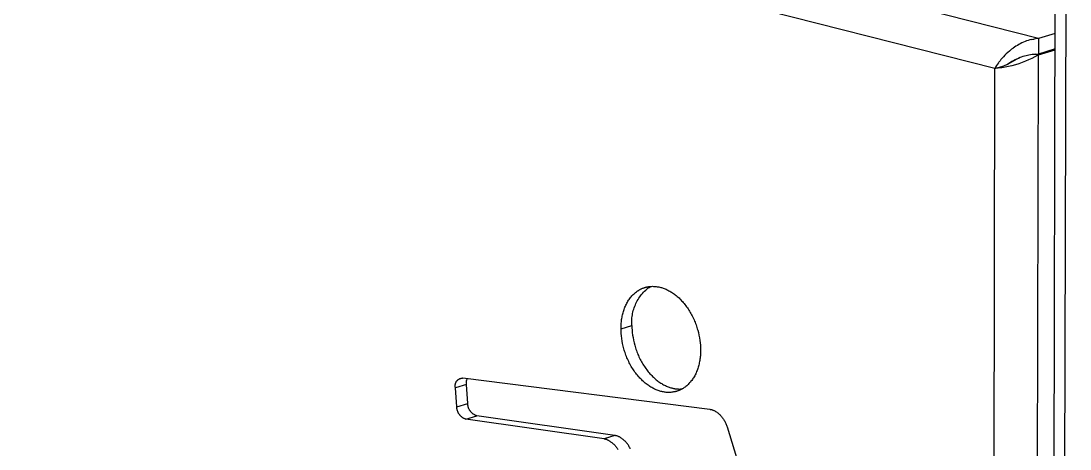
# Model space of a CAD drawing. Header units: millimetres. Extents: x 0 to 4030, y -54 to 2762.
# Drawn here: x 1043.6 to 1151.3, y 680.8 to 724.7 of the extents above; entities that cross this region are included whole.
import ezdxf

# ---------------------------------------------------------------- set-up
doc = ezdxf.new("R2010")
doc.units = ezdxf.units.MM
doc.header["$MEASUREMENT"] = 0
doc.layers.add('Utwórz2D linie widoczne', color=7, linetype='Continuous', true_color=0x000000)

msp = doc.modelspace()

# ---------------------------------------------------------------- linework, layer by layer
at = {"layer": 'Utwórz2D linie widoczne'}
for p, q in [((1149.46, 148.17), (1151.31, 892.83)), ((1148.43, 151.34), (1150.18, 890.95)), ((1148.06, 722.95), (964.64, 769.63)), ((1143.58, 719.85), (964.67, 765.58)), ((1146.52, 722.56), (1146.36, 722.49)), ((1146.69, 722.62), (1146.52, 722.56)), ((1146.85, 722.69), (1146.69, 722.62)), ((1147.02, 722.74), (1146.85, 722.69)), ((1147.19, 722.79), (1147.02, 722.74)), ((1147.36, 722.84), (1147.19, 722.79)), ((1147.36, 722.84), (1147.49, 722.87)), ((1147.49, 722.87), (1147.62, 722.89)), ((1147.77, 722.92), (1147.62, 722.89)), ((1147.92, 722.93), (1147.77, 722.92)), ((1148.06, 722.95), (1147.92, 722.93)), ((1149.79, 723.47), (1148.06, 722.95)), ((1148.06, 722.95), (1148.06, 721.34)), ((1144.92, 721.51), (1144.76, 721.37)), ((1145.08, 721.65), (1144.92, 721.51)), ((1145.24, 721.78), (1145.08, 721.65)), ((1145.24, 721.78), (1145.35, 721.87)), ((1145.35, 721.87), (1145.46, 721.95)), ((1145.6, 722.05), (1145.46, 721.95)), ((1145.75, 722.15), (1145.6, 722.05)), ((1145.9, 722.24), (1145.75, 722.15)), ((1146.05, 722.33), (1145.9, 722.24)), ((1146.2, 722.41), (1146.05, 722.33)), ((1146.36, 722.49), (1146.2, 722.41)), ((1149.78, 721.87), (1148.06, 721.34)), ((1148.06, 721.26), (1149.78, 721.79)), ((1143.96, 720.45), (1143.86, 720.3)), ((1143.96, 720.45), (1144.01, 720.52)), ((1144.12, 720.65), (1144.01, 720.52)), ((1144.22, 720.78), (1144.12, 720.65)), ((1144.22, 720.78), (1144.33, 720.92)), ((1144.47, 721.07), (1144.33, 720.92)), ((1144.62, 721.22), (1144.47, 721.07)), ((1144.76, 721.37), (1144.62, 721.22)), ((1144.89, 720.32), (1145.02, 720.41)), ((1146.15, 720.99), (1144.99, 720.34)), ((1145.02, 720.41), (1145.18, 720.51)), ((1145.18, 720.51), (1145.34, 720.61)), ((1145.34, 720.61), (1145.51, 720.7)), ((1145.51, 720.7), (1145.68, 720.79)), ((1145.68, 720.79), (1145.86, 720.87)), ((1145.86, 720.87), (1146.02, 720.94)), ((1146.02, 720.94), (1146.18, 721.01)), ((1146.38, 720.47), (1146.04, 720.35)), ((1146.18, 721.01), (1146.34, 721.07)), ((1146.34, 721.07), (1146.51, 721.12)), ((1146.72, 720.6), (1146.38, 720.47)), ((1146.51, 721.12), (1146.65, 721.16)), ((1146.65, 721.16), (1146.79, 721.2)), ((1147.05, 720.74), (1146.72, 720.6)), ((1146.79, 721.2), (1146.94, 721.24)), ((1146.82, 157.78), (1148.06, 721.26)), ((1146.94, 721.24), (1147.09, 721.27)), ((1147.37, 720.89), (1147.05, 720.74)), ((1147.09, 721.27), (1147.25, 721.29)), ((1147.25, 721.29), (1147.41, 721.32)), ((1147.69, 721.06), (1147.37, 720.89)), ((1147.41, 721.32), (1147.57, 721.33)), ((1147.57, 721.33), (1147.69, 721.34)), ((1147.69, 721.34), (1147.82, 721.34)), ((1148.01, 721.23), (1147.69, 721.06)), ((1148.06, 721.26), (1147.75, 721.34)), ((1147.82, 721.34), (1147.94, 721.35)), ((1147.94, 721.35), (1148.06, 721.34)), ((1148.01, 721.23), (1148.06, 721.26)), ((1142.59, 157.6), (1143.58, 719.85)), ((1143.58, 719.85), (1144.4, 720.1)), ((1143.67, 720), (1143.58, 719.85)), ((1143.94, 719.89), (1143.58, 719.85)), ((1143.77, 720.16), (1143.67, 720)), ((1143.86, 720.3), (1143.77, 720.16)), ((1144.3, 719.94), (1143.94, 719.89)), ((1144.65, 720), (1144.3, 719.94)), ((1144.4, 720.1), (1144.52, 720.14)), ((1144.52, 720.14), (1144.64, 720.19)), ((1144.64, 720.19), (1144.76, 720.23)), ((1145, 720.07), (1144.65, 720)), ((1144.76, 720.24), (1144.89, 720.32)), ((1144.76, 720.23), (1144.87, 720.28)), ((1144.87, 720.28), (1144.99, 720.34)), ((1145.35, 720.15), (1145, 720.07)), ((1145.7, 720.25), (1145.35, 720.15)), ((1146.04, 720.35), (1145.7, 720.25)), ((1106.48, 696.67), (1106.56, 696.75)), ((1106.56, 696.75), (1106.63, 696.82)), ((1106.63, 696.82), (1106.72, 696.88)), ((1106.72, 696.88), (1106.8, 696.95)), ((1106.8, 696.95), (1106.88, 697.01)), ((1106.88, 697.01), (1106.92, 697.04)), ((1106.92, 697.04), (1106.97, 697.06)), ((1106.97, 697.06), (1107.01, 697.09)), ((1107.01, 697.09), (1107.05, 697.12)), ((1107.05, 697.12), (1107.1, 697.14)), ((1107.1, 697.14), (1107.14, 697.17)), ((1107.14, 697.17), (1107.19, 697.19)), ((1107.19, 697.19), (1107.23, 697.21)), ((1107.23, 697.21), (1107.28, 697.24)), ((1107.28, 697.24), (1107.32, 697.26)), ((1107.32, 697.26), (1107.37, 697.28)), ((1107.33, 696.66), (1107.43, 696.77)), ((1107.37, 697.28), (1107.41, 697.3)), ((1107.41, 697.3), (1107.46, 697.31)), ((1107.43, 696.77), (1107.53, 696.89)), ((1107.46, 697.31), (1107.5, 697.33)), ((1107.5, 697.33), (1107.55, 697.35)), ((1107.53, 696.89), (1107.64, 697)), ((1107.55, 697.35), (1107.6, 697.36)), ((1107.6, 697.36), (1107.64, 697.38)), ((1107.64, 697.38), (1107.69, 697.39)), ((1107.64, 697), (1107.75, 697.11)), ((1107.69, 697.39), (1107.74, 697.41)), ((1107.74, 697.41), (1107.78, 697.42)), ((1107.75, 697.11), (1107.86, 697.21)), ((1107.78, 697.42), (1107.83, 697.43)), ((1107.83, 697.43), (1107.88, 697.44)), ((1107.86, 697.21), (1107.98, 697.31)), ((1107.88, 697.44), (1107.97, 697.46)), ((1107.97, 697.46), (1108.07, 697.48)), ((1107.98, 697.31), (1108.1, 697.4)), ((1108.07, 697.48), (1108.16, 697.49)), ((1108.1, 697.4), (1108.23, 697.49)), ((1108.16, 697.49), (1108.26, 697.5)), ((1108.26, 697.5), (1108.35, 697.5)), ((1108.35, 697.5), (1108.45, 697.51)), ((1108.45, 697.51), (1108.54, 697.5)), ((1108.54, 697.5), (1108.64, 697.5)), ((1108.64, 697.5), (1108.73, 697.49)), ((1108.73, 697.49), (1108.83, 697.49)), ((1108.83, 697.49), (1108.92, 697.47)), ((1108.92, 697.47), (1109.01, 697.46)), ((1109.01, 697.46), (1109.1, 697.44)), ((1109.1, 697.44), (1109.2, 697.42)), ((1109.2, 697.42), (1109.29, 697.4)), ((1109.29, 697.4), (1109.38, 697.37)), ((1109.38, 697.37), (1109.47, 697.34)), ((1109.47, 697.34), (1109.56, 697.31)), ((1109.56, 697.31), (1109.65, 697.28)), ((1109.65, 697.28), (1109.75, 697.24)), ((1109.75, 697.24), (1109.84, 697.2)), ((1109.84, 697.2), (1109.94, 697.16)), ((1109.94, 697.16), (1110.03, 697.11)), ((1110.03, 697.11), (1110.13, 697.06)), ((1110.13, 697.06), (1110.22, 697.01)), ((1110.22, 697.01), (1110.32, 696.95)), ((1110.32, 696.95), (1110.41, 696.89)), ((1110.41, 696.89), (1110.51, 696.83)), ((1110.51, 696.83), (1110.6, 696.77)), ((1110.6, 696.77), (1110.7, 696.7)), ((1105.72, 695.58), (1105.77, 695.68)), ((1105.77, 695.68), (1105.82, 695.78)), ((1105.82, 695.78), (1105.87, 695.88)), ((1105.87, 695.88), (1105.93, 695.98)), ((1105.93, 695.98), (1105.99, 696.08)), ((1105.99, 696.08), (1106.06, 696.17)), ((1106.06, 696.17), (1106.12, 696.26)), ((1106.12, 696.26), (1106.19, 696.35)), ((1106.19, 696.35), (1106.26, 696.43)), ((1106.26, 696.43), (1106.33, 696.52)), ((1106.33, 696.52), (1106.4, 696.6)), ((1106.4, 696.6), (1106.48, 696.67)), ((1106.69, 695.6), (1106.75, 695.74)), ((1106.75, 695.74), (1106.82, 695.88)), ((1106.82, 695.88), (1106.89, 696.02)), ((1106.89, 696.02), (1106.97, 696.15)), ((1106.97, 696.15), (1107.05, 696.28)), ((1107.05, 696.28), (1107.14, 696.41)), ((1107.14, 696.41), (1107.23, 696.53)), ((1107.23, 696.53), (1107.33, 696.66)), ((1110.7, 696.7), (1110.79, 696.63)), ((1110.79, 696.63), (1110.89, 696.55)), ((1110.89, 696.55), (1110.98, 696.47)), ((1110.98, 696.47), (1111.07, 696.39)), ((1111.07, 696.39), (1111.17, 696.31)), ((1111.17, 696.31), (1111.26, 696.22)), ((1111.26, 696.22), (1111.35, 696.13)), ((1111.35, 696.13), (1111.44, 696.03)), ((1111.44, 696.03), (1111.53, 695.94)), ((1111.53, 695.94), (1111.61, 695.84)), ((1111.61, 695.84), (1111.7, 695.73)), ((1111.7, 695.73), (1111.78, 695.63)), ((1105.34, 694.45), (1105.37, 694.57)), ((1105.37, 694.57), (1105.4, 694.68)), ((1105.4, 694.68), (1105.43, 694.8)), ((1105.43, 694.8), (1105.46, 694.91)), ((1105.46, 694.91), (1105.5, 695.03)), ((1105.5, 695.03), (1105.54, 695.14)), ((1105.54, 695.14), (1105.58, 695.25)), ((1105.58, 695.25), (1105.62, 695.36)), ((1105.62, 695.36), (1105.67, 695.47)), ((1105.67, 695.47), (1105.72, 695.58)), ((1106.36, 694.41), (1106.38, 694.57)), ((1106.38, 694.57), (1106.41, 694.72)), ((1106.41, 694.72), (1106.44, 694.87)), ((1106.44, 694.87), (1106.48, 695.02)), ((1106.48, 695.02), (1106.53, 695.17)), ((1106.53, 695.17), (1106.57, 695.31)), ((1106.57, 695.31), (1106.63, 695.46)), ((1106.63, 695.46), (1106.69, 695.6)), ((1111.78, 695.63), (1111.87, 695.52)), ((1111.87, 695.52), (1111.95, 695.41)), ((1111.95, 695.41), (1112.03, 695.3)), ((1112.03, 695.3), (1112.1, 695.19)), ((1112.1, 695.19), (1112.18, 695.07)), ((1112.18, 695.07), (1112.25, 694.95)), ((1112.25, 694.95), (1112.33, 694.83)), ((1112.33, 694.83), (1112.4, 694.71)), ((1112.4, 694.71), (1112.46, 694.58)), ((1112.46, 694.58), (1112.53, 694.46)), ((1105.22, 693.5), (1105.23, 693.61)), ((1105.22, 693.38), (1105.22, 693.5)), ((1105.22, 693.14), (1106.34, 693.49)), ((1105.23, 693.61), (1105.24, 693.73)), ((1105.24, 693.73), (1105.25, 693.85)), ((1105.25, 693.85), (1105.27, 693.97)), ((1105.27, 693.97), (1105.28, 694.09)), ((1105.28, 694.09), (1105.3, 694.21)), ((1105.3, 694.21), (1105.32, 694.33)), ((1105.32, 694.33), (1105.34, 694.45)), ((1106.32, 693.95), (1106.33, 694.1)), ((1106.32, 693.8), (1106.32, 693.95)), ((1106.33, 693.64), (1106.32, 693.8)), ((1106.33, 694.1), (1106.34, 694.26)), ((1106.34, 693.49), (1106.33, 693.64)), ((1106.34, 694.26), (1106.36, 694.41)), ((1106.34, 693.49), (1106.34, 693.25)), ((1112.53, 694.46), (1112.59, 694.33)), ((1112.59, 694.33), (1112.65, 694.2)), ((1112.65, 694.2), (1112.71, 694.07)), ((1112.71, 694.07), (1112.77, 693.94)), ((1112.77, 693.94), (1112.82, 693.81)), ((1112.82, 693.81), (1112.87, 693.68)), ((1112.87, 693.68), (1112.92, 693.55)), ((1112.92, 693.55), (1112.97, 693.42)), ((1105.22, 693.14), (1105.22, 693.38)), ((1105.22, 692.9), (1105.22, 693.14)), ((1105.23, 692.66), (1105.22, 692.9)), ((1105.26, 692.41), (1105.23, 692.66)), ((1105.29, 692.15), (1105.26, 692.41)), ((1106.34, 693.25), (1106.35, 693)), ((1106.35, 693), (1106.37, 692.75)), ((1106.37, 692.75), (1106.41, 692.5)), ((1106.41, 692.5), (1106.45, 692.24)), ((1112.97, 693.42), (1113.01, 693.28)), ((1113.01, 693.28), (1113.05, 693.15)), ((1113.05, 693.15), (1113.09, 693.02)), ((1113.09, 693.02), (1113.16, 692.75)), ((1113.16, 692.75), (1113.22, 692.49)), ((1113.22, 692.49), (1113.27, 692.22)), ((1105.33, 691.89), (1105.29, 692.15)), ((1105.38, 691.63), (1105.33, 691.89)), ((1105.44, 691.37), (1105.38, 691.63)), ((1105.51, 691.1), (1105.44, 691.37)), ((1106.45, 692.24), (1106.5, 691.98)), ((1106.5, 691.98), (1106.56, 691.71)), ((1106.56, 691.71), (1106.63, 691.45)), ((1106.63, 691.45), (1106.66, 691.32)), ((1113.27, 692.22), (1113.31, 691.96)), ((1113.31, 691.96), (1113.34, 691.71)), ((1113.34, 691.71), (1113.37, 691.46)), ((1113.37, 691.46), (1113.38, 691.21)), ((1105.54, 690.97), (1105.51, 691.1)), ((1105.59, 690.84), (1105.54, 690.97)), ((1105.63, 690.7), (1105.59, 690.84)), ((1105.68, 690.57), (1105.63, 690.7)), ((1105.72, 690.44), (1105.68, 690.57)), ((1105.78, 690.31), (1105.72, 690.44)), ((1105.83, 690.18), (1105.78, 690.31)), ((1106.66, 691.32), (1106.71, 691.18)), ((1106.71, 691.18), (1106.75, 691.05)), ((1106.75, 691.05), (1106.8, 690.92)), ((1106.8, 690.92), (1106.84, 690.79)), ((1106.84, 690.79), (1106.9, 690.65)), ((1106.9, 690.65), (1106.95, 690.52)), ((1106.95, 690.52), (1107.01, 690.39)), ((1107.01, 690.39), (1107.06, 690.27)), ((1107.06, 690.27), (1107.12, 690.14)), ((1113.35, 690.26), (1113.33, 690.14)), ((1113.36, 690.38), (1113.35, 690.26)), ((1113.37, 690.5), (1113.36, 690.38)), ((1113.38, 690.74), (1113.37, 690.62)), ((1113.37, 690.62), (1113.37, 690.5)), ((1113.38, 691.21), (1113.38, 690.97)), ((1113.38, 690.97), (1113.38, 690.74)), ((1105.89, 690.05), (1105.83, 690.18)), ((1105.94, 689.92), (1105.89, 690.05)), ((1106.01, 689.79), (1105.94, 689.92)), ((1106.07, 689.66), (1106.01, 689.79)), ((1106.13, 689.54), (1106.07, 689.66)), ((1106.2, 689.41), (1106.13, 689.54)), ((1106.27, 689.29), (1106.2, 689.41)), ((1106.34, 689.17), (1106.27, 689.29)), ((1107.12, 690.14), (1107.19, 690.01)), ((1107.19, 690.01), (1107.25, 689.89)), ((1107.25, 689.89), (1107.32, 689.76)), ((1107.32, 689.76), (1107.39, 689.64)), ((1107.39, 689.64), (1107.46, 689.52)), ((1107.46, 689.52), (1107.54, 689.4)), ((1107.54, 689.4), (1107.61, 689.29)), ((1107.61, 689.29), (1107.69, 689.17)), ((1113.13, 689.2), (1113.1, 689.08)), ((1113.17, 689.31), (1113.13, 689.2)), ((1113.2, 689.43), (1113.17, 689.31)), ((1113.23, 689.55), (1113.2, 689.43)), ((1113.25, 689.66), (1113.23, 689.55)), ((1113.28, 689.78), (1113.25, 689.66)), ((1113.3, 689.9), (1113.28, 689.78)), ((1113.32, 690.02), (1113.3, 689.9)), ((1113.33, 690.14), (1113.32, 690.02)), ((1106.42, 689.05), (1106.34, 689.17)), ((1106.49, 688.94), (1106.42, 689.05)), ((1106.57, 688.82), (1106.49, 688.94)), ((1106.65, 688.71), (1106.57, 688.82)), ((1106.73, 688.6), (1106.65, 688.71)), ((1106.81, 688.49), (1106.73, 688.6)), ((1106.9, 688.39), (1106.81, 688.49)), ((1106.98, 688.29), (1106.9, 688.39)), ((1107.07, 688.19), (1106.98, 688.29)), ((1107.16, 688.09), (1107.07, 688.19)), ((1107.69, 689.17), (1107.77, 689.06)), ((1107.77, 689.06), (1107.85, 688.95)), ((1107.85, 688.95), (1107.93, 688.84)), ((1107.93, 688.84), (1108.02, 688.74)), ((1108.02, 688.74), (1108.1, 688.64)), ((1108.1, 688.64), (1108.19, 688.54)), ((1108.19, 688.54), (1108.28, 688.44)), ((1108.28, 688.44), (1108.37, 688.35)), ((1108.37, 688.35), (1108.46, 688.25)), ((1108.46, 688.25), (1108.55, 688.17)), ((1108.55, 688.17), (1108.64, 688.08)), ((1112.66, 688.13), (1112.6, 688.03)), ((1112.72, 688.23), (1112.66, 688.13)), ((1112.78, 688.33), (1112.72, 688.23)), ((1112.83, 688.43), (1112.78, 688.33)), ((1112.88, 688.53), (1112.83, 688.43)), ((1112.93, 688.64), (1112.88, 688.53)), ((1112.98, 688.75), (1112.93, 688.64)), ((1113.02, 688.86), (1112.98, 688.75)), ((1113.06, 688.97), (1113.02, 688.86)), ((1113.1, 689.08), (1113.06, 688.97)), ((1088.19, 687.36), (1088.2, 687.39)), ((1088.19, 687.33), (1088.19, 687.36)), ((1088.19, 687.31), (1088.19, 687.33)), ((1088.19, 687.28), (1088.19, 687.31)), ((1088.19, 687.25), (1088.19, 687.28)), ((1088.19, 687.22), (1088.19, 687.25)), ((1088.2, 687.2), (1088.19, 687.22)), ((1088.2, 687.44), (1088.21, 687.47)), ((1088.2, 687.42), (1088.2, 687.44)), ((1088.2, 687.39), (1088.2, 687.42)), ((1088.2, 687.17), (1088.2, 687.2)), ((1088.21, 687.14), (1088.2, 687.17)), ((1088.21, 687.47), (1088.22, 687.5)), ((1088.21, 687.12), (1088.21, 687.14)), ((1088.22, 687.09), (1088.21, 687.12)), ((1088.22, 687.52), (1088.23, 687.55)), ((1088.22, 687.5), (1088.22, 687.52)), ((1089.34, 687.44), (1088.22, 687.09)), ((1088.37, 685.12), (1088.22, 687.09)), ((1088.23, 687.55), (1088.24, 687.58)), ((1088.24, 687.58), (1088.25, 687.6)), ((1088.25, 687.6), (1088.26, 687.63)), ((1088.26, 687.63), (1088.27, 687.65)), ((1088.27, 687.65), (1088.29, 687.68)), ((1088.29, 687.68), (1088.3, 687.7)), ((1088.3, 687.7), (1088.31, 687.73)), ((1088.31, 687.73), (1088.33, 687.75)), ((1088.33, 687.75), (1088.34, 687.77)), ((1088.34, 687.77), (1088.36, 687.79)), ((1088.36, 687.79), (1088.38, 687.81)), ((1088.38, 687.81), (1088.4, 687.83)), ((1088.4, 687.83), (1088.42, 687.85)), ((1088.42, 687.85), (1088.44, 687.87)), ((1088.44, 687.87), (1088.46, 687.89)), ((1088.46, 687.89), (1088.48, 687.91)), ((1088.48, 687.91), (1088.5, 687.93)), ((1088.5, 687.93), (1088.52, 687.94)), ((1088.52, 687.94), (1088.54, 687.96)), ((1088.54, 687.96), (1088.57, 687.98)), ((1088.57, 687.98), (1088.59, 687.99)), ((1088.59, 687.99), (1088.61, 688)), ((1088.61, 688), (1088.64, 688.02)), ((1088.64, 688.02), (1088.66, 688.03)), ((1088.66, 688.03), (1088.69, 688.04)), ((1088.69, 688.04), (1088.71, 688.05)), ((1088.71, 688.05), (1088.74, 688.06)), ((1088.74, 688.06), (1088.77, 688.06)), ((1088.77, 688.06), (1088.79, 688.07)), ((1088.79, 688.07), (1088.82, 688.08)), ((1088.82, 688.08), (1088.85, 688.08)), ((1088.85, 688.08), (1088.88, 688.09)), ((1088.88, 688.09), (1088.9, 688.09)), ((1088.9, 688.09), (1088.93, 688.09)), ((1088.93, 688.09), (1088.96, 688.1)), ((1088.96, 688.1), (1088.99, 688.1)), ((1088.99, 688.1), (1114.32, 684.89)), ((1089.33, 687.56), (1089.34, 687.6)), ((1089.34, 687.52), (1089.33, 687.56)), ((1089.34, 687.68), (1089.35, 687.72)), ((1089.34, 687.64), (1089.34, 687.68)), ((1089.34, 687.6), (1089.34, 687.64)), ((1089.34, 687.48), (1089.34, 687.52)), ((1089.34, 687.44), (1089.34, 687.48)), ((1089.49, 685.47), (1089.34, 687.44)), ((1089.35, 687.76), (1089.36, 687.8)), ((1089.35, 687.72), (1089.35, 687.76)), ((1089.36, 687.8), (1089.37, 687.84)), ((1089.37, 687.84), (1089.38, 687.88)), ((1089.38, 687.88), (1089.39, 687.92)), ((1089.39, 687.92), (1089.41, 687.96)), ((1089.41, 687.96), (1089.42, 688)), ((1089.42, 688), (1089.44, 688.04)), ((1107.25, 688), (1107.16, 688.09)), ((1107.34, 687.91), (1107.25, 688)), ((1107.43, 687.82), (1107.34, 687.91)), ((1107.52, 687.73), (1107.43, 687.82)), ((1107.61, 687.65), (1107.52, 687.73)), ((1107.71, 687.57), (1107.61, 687.65)), ((1107.8, 687.5), (1107.71, 687.57)), ((1107.9, 687.43), (1107.8, 687.5)), ((1107.99, 687.36), (1107.9, 687.43)), ((1108.09, 687.29), (1107.99, 687.36)), ((1108.18, 687.23), (1108.09, 687.29)), ((1108.28, 687.17), (1108.18, 687.23)), ((1108.37, 687.11), (1108.28, 687.17)), ((1108.47, 687.06), (1108.37, 687.11)), ((1108.56, 687.01), (1108.47, 687.06)), ((1108.64, 688.08), (1108.73, 688)), ((1108.73, 688), (1108.83, 687.92)), ((1108.83, 687.92), (1108.92, 687.85)), ((1108.92, 687.85), (1109.01, 687.77)), ((1109.01, 687.77), (1109.11, 687.71)), ((1109.11, 687.71), (1109.2, 687.64)), ((1109.2, 687.64), (1109.3, 687.58)), ((1109.3, 687.58), (1109.39, 687.52)), ((1109.39, 687.52), (1109.49, 687.46)), ((1109.49, 687.46), (1109.59, 687.41)), ((1109.59, 687.41), (1109.68, 687.36)), ((1109.68, 687.36), (1109.77, 687.31)), ((1109.77, 687.31), (1109.87, 687.27)), ((1109.87, 687.27), (1109.96, 687.23)), ((1109.96, 687.23), (1110.06, 687.19)), ((1110.06, 687.19), (1110.15, 687.16)), ((1110.15, 687.16), (1110.24, 687.13)), ((1110.24, 687.13), (1110.33, 687.1)), ((1110.33, 687.1), (1110.42, 687.07)), ((1110.42, 687.07), (1110.49, 687.06)), ((1110.49, 687.06), (1110.55, 687.04)), ((1110.55, 687.04), (1110.62, 687.03)), ((1110.62, 687.03), (1110.69, 687.01)), ((1111.58, 687.02), (1111.54, 687)), ((1111.62, 687.05), (1111.58, 687.02)), ((1111.67, 687.08), (1111.62, 687.05)), ((1111.71, 687.11), (1111.67, 687.08)), ((1111.79, 687.17), (1111.71, 687.11)), ((1111.88, 687.23), (1111.79, 687.17)), ((1111.96, 687.3), (1111.88, 687.23)), ((1112.04, 687.37), (1111.96, 687.3)), ((1112.11, 687.44), (1112.04, 687.37)), ((1112.19, 687.52), (1112.11, 687.44)), ((1112.26, 687.59), (1112.19, 687.52)), ((1112.34, 687.68), (1112.26, 687.59)), ((1112.4, 687.76), (1112.34, 687.68)), ((1112.47, 687.85), (1112.4, 687.76)), ((1112.54, 687.94), (1112.47, 687.85)), ((1112.6, 688.03), (1112.54, 687.94)), ((1108.66, 686.96), (1108.56, 687.01)), ((1108.75, 686.92), (1108.66, 686.96)), ((1108.84, 686.88), (1108.75, 686.92)), ((1108.94, 686.84), (1108.84, 686.88)), ((1109.03, 686.81), (1108.94, 686.84)), ((1109.12, 686.78), (1109.03, 686.81)), ((1109.21, 686.75), (1109.12, 686.78)), ((1109.3, 686.72), (1109.21, 686.75)), ((1109.39, 686.7), (1109.3, 686.72)), ((1109.49, 686.68), (1109.39, 686.7)), ((1109.58, 686.66), (1109.49, 686.68)), ((1109.67, 686.65), (1109.58, 686.66)), ((1109.76, 686.63), (1109.67, 686.65)), ((1109.86, 686.62), (1109.76, 686.63)), ((1109.95, 686.62), (1109.86, 686.62)), ((1110.05, 686.61), (1109.95, 686.62)), ((1110.14, 686.61), (1110.05, 686.61)), ((1110.24, 686.62), (1110.14, 686.61)), ((1110.33, 686.62), (1110.24, 686.62)), ((1110.43, 686.63), (1110.33, 686.62)), ((1110.52, 686.64), (1110.43, 686.63)), ((1110.62, 686.66), (1110.52, 686.64)), ((1110.71, 686.67), (1110.62, 686.66)), ((1110.69, 687.01), (1110.75, 687)), ((1110.76, 686.69), (1110.71, 686.67)), ((1110.75, 687), (1110.82, 686.99)), ((1110.81, 686.7), (1110.76, 686.69)), ((1110.85, 686.71), (1110.81, 686.7)), ((1110.82, 686.99), (1110.89, 686.98)), ((1110.9, 686.72), (1110.85, 686.71)), ((1110.89, 686.98), (1110.95, 686.98)), ((1110.95, 686.74), (1110.9, 686.72)), ((1110.95, 686.98), (1111.02, 686.97)), ((1110.99, 686.75), (1110.95, 686.74)), ((1111.04, 686.77), (1110.99, 686.75)), ((1111.02, 686.97), (1111.09, 686.97)), ((1111.09, 686.78), (1111.04, 686.77)), ((1111.09, 686.97), (1111.16, 686.96)), ((1111.13, 686.8), (1111.09, 686.78)), ((1111.18, 686.82), (1111.13, 686.8)), ((1111.16, 686.96), (1111.22, 686.96)), ((1111.22, 686.84), (1111.18, 686.82)), ((1111.22, 686.96), (1111.29, 686.96)), ((1111.27, 686.86), (1111.22, 686.84)), ((1111.31, 686.88), (1111.27, 686.86)), ((1111.29, 686.96), (1111.36, 686.97)), ((1111.36, 686.9), (1111.31, 686.88)), ((1111.36, 686.97), (1111.43, 686.97)), ((1111.4, 686.92), (1111.36, 686.9)), ((1111.45, 686.95), (1111.4, 686.92)), ((1111.43, 686.97), (1111.5, 686.97)), ((1111.49, 686.97), (1111.45, 686.95)), ((1111.54, 687), (1111.49, 686.97)), ((1088.37, 685.12), (1089.49, 685.47)), ((1088.37, 685.07), (1088.37, 685.12)), ((1088.37, 685.03), (1088.37, 685.07)), ((1088.38, 684.98), (1088.37, 685.03)), ((1088.38, 684.93), (1088.38, 684.98)), ((1088.39, 684.89), (1088.38, 684.93)), ((1088.4, 684.84), (1088.39, 684.89)), ((1089.49, 685.42), (1089.49, 685.47)), ((1089.49, 685.37), (1089.49, 685.42)), ((1089.5, 685.33), (1089.49, 685.37)), ((1089.5, 685.28), (1089.5, 685.33)), ((1089.51, 685.24), (1089.5, 685.28)), ((1089.52, 685.19), (1089.51, 685.24)), ((1089.53, 685.14), (1089.52, 685.19)), ((1089.54, 685.1), (1089.53, 685.14)), ((1089.56, 685.06), (1089.54, 685.1)), ((1089.57, 685.01), (1089.56, 685.06)), ((1089.59, 684.97), (1089.57, 685.01)), ((1089.61, 684.93), (1089.59, 684.97)), ((1089.63, 684.88), (1089.61, 684.93)), ((1089.65, 684.84), (1089.63, 684.88)), ((1114.32, 684.89), (1114.37, 684.88)), ((1114.37, 684.88), (1114.42, 684.87)), ((1114.42, 684.87), (1114.46, 684.86)), ((1088.41, 684.8), (1088.4, 684.84)), ((1088.42, 684.75), (1088.41, 684.8)), ((1088.44, 684.71), (1088.42, 684.75)), ((1088.45, 684.66), (1088.44, 684.71)), ((1088.47, 684.62), (1088.45, 684.66)), ((1088.49, 684.58), (1088.47, 684.62)), ((1088.51, 684.53), (1088.49, 684.58)), ((1088.53, 684.49), (1088.51, 684.53)), ((1088.55, 684.45), (1088.53, 684.49)), ((1088.58, 684.41), (1088.55, 684.45)), ((1088.6, 684.37), (1088.58, 684.41)), ((1088.63, 684.34), (1088.6, 684.37)), ((1088.66, 684.3), (1088.63, 684.34)), ((1088.69, 684.26), (1088.66, 684.3)), ((1088.72, 684.23), (1088.69, 684.26)), ((1088.75, 684.2), (1088.72, 684.23)), ((1088.79, 684.16), (1088.75, 684.2)), ((1088.82, 684.13), (1088.79, 684.16)), ((1088.86, 684.1), (1088.82, 684.13)), ((1088.89, 684.07), (1088.86, 684.1)), ((1088.93, 684.04), (1088.89, 684.07)), ((1088.97, 684.02), (1088.93, 684.04)), ((1089.01, 683.99), (1088.97, 684.02)), ((1089.05, 683.97), (1089.01, 683.99)), ((1089.09, 683.95), (1089.05, 683.97)), ((1089.13, 683.93), (1089.09, 683.95)), ((1089.17, 683.91), (1089.13, 683.93)), ((1089.22, 683.89), (1089.17, 683.91)), ((1089.26, 683.87), (1089.22, 683.89)), ((1089.3, 683.86), (1089.26, 683.87)), ((1089.3, 683.86), (1090.42, 684.21)), ((1103.47, 681.84), (1089.3, 683.86)), ((1089.67, 684.8), (1089.65, 684.84)), ((1089.7, 684.76), (1089.67, 684.8)), ((1089.72, 684.72), (1089.7, 684.76)), ((1089.75, 684.69), (1089.72, 684.72)), ((1089.78, 684.65), (1089.75, 684.69)), ((1089.81, 684.61), (1089.78, 684.65)), ((1089.84, 684.58), (1089.81, 684.61)), ((1089.87, 684.54), (1089.84, 684.58)), ((1089.91, 684.51), (1089.87, 684.54)), ((1089.94, 684.48), (1089.91, 684.51)), ((1089.98, 684.45), (1089.94, 684.48)), ((1090.01, 684.42), (1089.98, 684.45)), ((1090.05, 684.39), (1090.01, 684.42)), ((1090.09, 684.37), (1090.05, 684.39)), ((1090.13, 684.34), (1090.09, 684.37)), ((1090.17, 684.32), (1090.13, 684.34)), ((1090.21, 684.3), (1090.17, 684.32)), ((1090.25, 684.28), (1090.21, 684.3)), ((1090.29, 684.26), (1090.25, 684.28)), ((1090.34, 684.24), (1090.29, 684.26)), ((1090.38, 684.22), (1090.34, 684.24)), ((1090.42, 684.21), (1090.38, 684.22)), ((1104.59, 682.19), (1090.42, 684.21)), ((1114.46, 684.86), (1114.51, 684.85)), ((1114.51, 684.85), (1114.56, 684.84)), ((1114.56, 684.84), (1114.6, 684.82)), ((1114.6, 684.82), (1114.65, 684.81)), ((1114.65, 684.81), (1114.69, 684.79)), ((1114.69, 684.79), (1114.74, 684.77)), ((1114.74, 684.77), (1114.78, 684.75)), ((1114.78, 684.75), (1114.86, 684.71)), ((1114.86, 684.71), (1114.93, 684.66)), ((1114.93, 684.66), (1115.01, 684.62)), ((1115.01, 684.62), (1115.08, 684.57)), ((1115.08, 684.57), (1115.15, 684.51)), ((1115.15, 684.51), (1115.22, 684.46)), ((1115.22, 684.46), (1115.28, 684.4)), ((1115.28, 684.4), (1115.35, 684.34)), ((1115.35, 684.34), (1115.41, 684.28)), ((1115.41, 684.28), (1115.47, 684.22)), ((1115.47, 684.22), (1115.53, 684.15)), ((1115.53, 684.15), (1115.58, 684.09)), ((1115.58, 684.09), (1115.63, 684.02)), ((1115.63, 684.02), (1115.68, 683.95)), ((1115.68, 683.95), (1115.73, 683.87)), ((1115.73, 683.87), (1115.78, 683.8)), ((1115.78, 683.8), (1115.82, 683.72)), ((1115.82, 683.72), (1115.86, 683.65)), ((1115.86, 683.65), (1115.9, 683.57)), ((1115.9, 683.57), (1115.94, 683.49)), ((1115.94, 683.49), (1115.97, 683.41)), ((1115.97, 683.41), (1116.01, 683.33)), ((1116.01, 683.33), (1116.04, 683.24)), ((1116.04, 683.24), (1116.07, 683.16)), ((1116.07, 683.16), (1116.1, 683.08)), ((1116.1, 683.08), (1121.76, 664.74)), ((1104.59, 682.19), (1103.47, 681.84)), ((1103.52, 681.83), (1103.47, 681.84)), ((1103.57, 681.82), (1103.52, 681.83)), ((1103.62, 681.81), (1103.57, 681.82)), ((1103.66, 681.8), (1103.62, 681.81)), ((1103.71, 681.79), (1103.66, 681.8)), ((1103.76, 681.77), (1103.71, 681.79)), ((1103.8, 681.75), (1103.76, 681.77)), ((1103.85, 681.73), (1103.8, 681.75)), ((1103.85, 681.73), (1103.92, 681.7)), ((1103.92, 681.7), (1104, 681.65)), ((1104, 681.65), (1104.07, 681.61)), ((1104.64, 682.18), (1104.59, 682.19)), ((1104.7, 682.17), (1104.64, 682.18)), ((1104.75, 682.16), (1104.7, 682.17)), ((1104.8, 682.15), (1104.75, 682.16)), ((1104.85, 682.13), (1104.8, 682.15)), ((1104.9, 682.11), (1104.85, 682.13)), ((1104.95, 682.09), (1104.9, 682.11)), ((1105, 682.07), (1104.95, 682.09)), ((1105.05, 682.05), (1105, 682.07)), ((1105.1, 682.02), (1105.05, 682.05)), ((1105.17, 681.98), (1105.1, 682.02)), ((1105.24, 681.93), (1105.17, 681.98)), ((1105.31, 681.88), (1105.24, 681.93)), ((1105.38, 681.83), (1105.31, 681.88)), ((1105.45, 681.77), (1105.38, 681.83)), ((1105.52, 681.72), (1105.45, 681.77)), ((1105.58, 681.66), (1105.52, 681.72)), ((1105.64, 681.6), (1105.58, 681.66)), ((1104.07, 681.61), (1104.14, 681.56)), ((1104.14, 681.56), (1104.21, 681.51)), ((1104.21, 681.51), (1104.28, 681.46)), ((1104.28, 681.46), (1104.35, 681.41)), ((1104.35, 681.41), (1104.41, 681.35)), ((1104.41, 681.35), (1104.48, 681.29)), ((1104.48, 681.29), (1104.54, 681.23)), ((1104.54, 681.23), (1104.6, 681.17)), ((1104.6, 681.17), (1104.65, 681.11)), ((1104.65, 681.11), (1104.71, 681.04)), ((1104.71, 681.04), (1104.76, 680.97)), ((1104.76, 680.97), (1104.81, 680.9)), ((1104.81, 680.9), (1104.86, 680.83)), ((1104.86, 680.83), (1104.9, 680.76)), ((1105.7, 681.53), (1105.64, 681.6)), ((1105.76, 681.47), (1105.7, 681.53)), ((1105.82, 681.4), (1105.76, 681.47)), ((1105.87, 681.33), (1105.82, 681.4)), ((1105.92, 681.26), (1105.87, 681.33)), ((1105.97, 681.19), (1105.92, 681.26)), ((1106.02, 681.12), (1105.97, 681.19)), ((1106.06, 681.04), (1106.02, 681.12)), ((1106.1, 680.96), (1106.06, 681.04)), ((1106.14, 680.89), (1106.1, 680.96)), ((1106.17, 680.81), (1106.14, 680.89))]:
    msp.add_line(p, q, dxfattribs=at)

doc.saveas('drawing.dxf')
